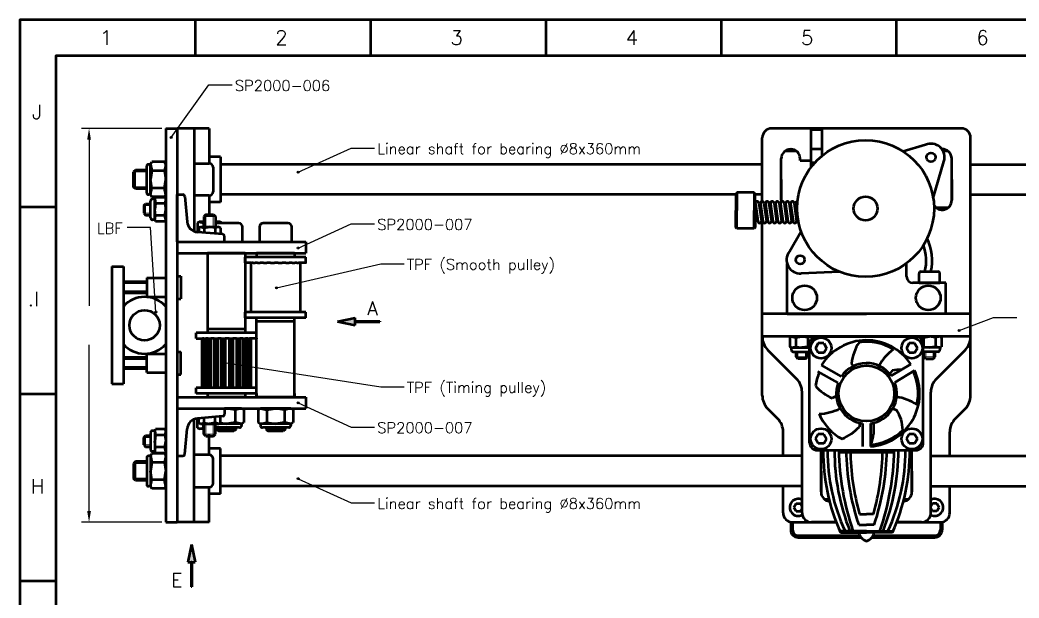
# Model space of a CAD drawing. Extents: x 19854 to 20548, y -7306 to -6812.
# Drawn here: x 19854.4 to 20118.1, y -6964.6 to -6811.9 of the extents above; entities that cross this region are included whole.
import ezdxf

# ---------------------------------------------------------------- set-up
doc = ezdxf.new("R2010")
doc.units = 0
doc.header["$PDMODE"] = 34
doc.linetypes.add('DASHED', pattern=[19.05, 12.7, -6.35])
doc.layers.get('0').update_dxf_attribs({"lineweight": 0})
for name, color, linetype, lineweight in [('Cooler', 7, 'Continuous', 50), ('Extrusora', 4, 'Continuous', 50), ('Fixação e Transmissão', 5, 'Continuous', 50), ('Guias', 30, 'Continuous', 50), ('Hotend', 4, 'Continuous', 50), ('Linha tracejada', 254, 'DASHED', 15), ('Perfis e Cantoneiras', 2, 'Continuous', 50), ('Peças Usinadas', 120, 'Continuous', 50)]:
    doc.layers.add(name, color=color, linetype=linetype, lineweight=lineweight)
doc.layers.add('Cotas', color=90, linetype='Continuous')
doc.layers.add('Hachura', color=9, linetype='Continuous')
doc.styles.get("Standard").update_dxf_attribs({"font": 'romans.shx'})
doc.dimstyles.get("Standard").update_dxf_attribs({"dimtxt": 3, "dimasz": 3, "dimexe": 2, "dimexo": 1, "dimgap": 1, "dimtad": 0, "dimtoh": 1, "dimcen": 0.09, "dimadec": 0, "dimazin": 0, "dimtfac": 1, "dimtdec": 4, "dimtofl": 0, "dimtmove": 0, "dimatfit": 3, "dimfxl": 1, "dimtolj": 1, "dimtzin": 0, "dimarcsym": 0})

# ---------------------------------------------------------------- blocks, each defined once
blk = doc.blocks.new('*D_2')
at = {"color": 0, "linetype": 'ByBlock', "lineweight": -2}
for p, q in [((19891.86, -6840.53), (19870.63, -6840.53)), ((19872.63, -6843.53), (19872.63, -6887.39)), ((19872.63, -6941.53), (19872.63, -6897.67)), ((19891.86, -6944.53), (19870.63, -6944.53))]:
    blk.add_line(p, q, dxfattribs=at)
for points in [[(19872.63, -6840.53), (19872.13, -6843.53), (19872.63, -6840.53), (19873.13, -6843.53)], [(19872.63, -6944.53), (19873.13, -6941.53), (19872.63, -6944.53), (19872.13, -6941.53)]]:
    blk.add_solid(points, dxfattribs=at)
at = {"layer": 'Defpoints', "color": 0, "linetype": 'ByBlock', "lineweight": 0}
for p in [(19872.63, -6840.53), (19892.86, -6840.53), (19872.63, -6944.53), (19892.86, -6944.53)]:
    blk.add_point(p, dxfattribs=at)

msp = doc.modelspace()

# ---------------------------------------------------------------- hatches: boundary and pattern name
at = {"layer": 'Cotas'}
h = msp.add_hatch(color=256, dxfattribs=at)
h.dxf.hatch_style = 1
h.paths.add_polyline_path([(19894.587, -6842.923, 0.2411741), (19894.479, -6842.714, 0.6113775), (19894.069, -6842.923, 1), (19894.587, -6842.923)])
h = msp.add_hatch(color=256, dxfattribs=at)
h.dxf.hatch_style = 1
h.paths.add_polyline_path([(19928.048, -6852.127, 0.2411741), (19927.941, -6851.917, 0.6113775), (19927.531, -6852.127, 1), (19928.048, -6852.127)])
h = msp.add_hatch(color=256, dxfattribs=at)
h.dxf.hatch_style = 1
h.paths.add_polyline_path([(19928.048, -6872.127, 0.2411741), (19927.941, -6871.917, 0.6113775), (19927.531, -6872.127, 1), (19928.048, -6872.127)])
h = msp.add_hatch(color=256, dxfattribs=at)
h.dxf.hatch_style = 1
h.paths.add_polyline_path([(19922.337, -6882.675, 0.2411741), (19922.23, -6882.465, 0.6113775), (19921.82, -6882.675, 1), (19922.337, -6882.675)])
h = msp.add_hatch(color=256, dxfattribs=at)
h.dxf.hatch_style = 1
h.paths.add_polyline_path([(19889.999, -6889.029, -0.2411741), (19890.107, -6888.819, -0.6113775), (19890.516, -6889.029, -1), (19889.999, -6889.029)])
h = msp.add_hatch(color=256, dxfattribs=at)
h.dxf.hatch_style = 1
h.paths.add_polyline_path([(20102.553, -6893.931, 0.2411741), (20102.445, -6893.721, 0.6113775), (20102.036, -6893.931, 1), (20102.553, -6893.931)])
h = msp.add_hatch(color=256, dxfattribs=at)
h.dxf.hatch_style = 1
h.paths.add_polyline_path([(19908.514, -6902.389, -0.2411741), (19908.407, -6902.599, -0.6113775), (19907.997, -6902.389, -1), (19908.514, -6902.389)])
h = msp.add_hatch(color=256, dxfattribs=at)
h.dxf.hatch_style = 1
h.paths.add_polyline_path([(19928.048, -6913.038, -0.2411741), (19927.941, -6913.248, -0.6113775), (19927.531, -6913.038, -1), (19928.048, -6913.038)])
h = msp.add_hatch(color=256, dxfattribs=at)
h.dxf.hatch_style = 1
h.paths.add_polyline_path([(19928.048, -6933.038, -0.2411741), (19927.941, -6933.248, -0.6113775), (19927.531, -6933.038, -1), (19928.048, -6933.038)])
at = {"layer": 'Perfis e Cantoneiras'}
h = msp.add_hatch(color=130, dxfattribs=at)
h.dxf.hatch_style = 1
h.paths.add_polyline_path([(19942.843, -6892.498), (19938.229, -6891.548), (19942.843, -6890.597), (19942.843, -6891.548), (19942.843, -6892.498)])
h = msp.add_hatch(color=130, dxfattribs=at)
h.dxf.hatch_style = 1
h.paths.add_polyline_path([(19949.418, -6891.66), (19942.843, -6891.66), (19942.843, -6891.435), (19949.418, -6891.435), (19949.418, -6891.66)])
h = msp.add_hatch(color=130, dxfattribs=at)
h.dxf.hatch_style = 1
h.paths.add_polyline_path([(19898.704, -6955.049), (19899.654, -6950.436), (19900.605, -6955.049), (19899.654, -6955.049), (19898.704, -6955.049)])
h = msp.add_hatch(color=130, dxfattribs=at)
h.dxf.hatch_style = 1
h.paths.add_polyline_path([(19899.542, -6961.624), (19899.542, -6955.049), (19899.767, -6955.049), (19899.767, -6961.624), (19899.542, -6961.624)])

# ---------------------------------------------------------------- linework, layer by layer
at = {"layer": 'Cooler'}
for p, q in [((20064.824, -6895.532), (20090.824, -6895.532)), ((20062.824, -6923.532), (20062.824, -6897.532)), ((20092.824, -6923.532), (20092.824, -6897.532)), ((20071.201, -6906.029), (20065.953, -6903.032)), ((20074.357, -6903.313), (20073.85, -6902.599)), ((20084.351, -6905.892), (20089.537, -6902.788)), ((20070.327, -6907.715), (20065.023, -6904.76)), ((20084.592, -6904.446), (20083.956, -6905.382)), ((20085.302, -6907.667), (20090.477, -6904.444)), ((20069.846, -6911.229), (20068.797, -6911.752)), ((20084.771, -6914.514), (20085.78, -6914.922)), ((20075.981, -6918.325), (20075.981, -6919.31)), ((20076.757, -6918.469), (20076.757, -6924.533)), ((20076.757, -6918.469), (20076.757, -6924.533)), ((20076.757, -6918.469), (20076.757, -6924.533)), ((20076.757, -6918.469), (20076.757, -6924.533)), ((20078.89, -6918.469), (20078.89, -6924.533)), ((20078.89, -6918.469), (20078.89, -6924.533)), ((20078.89, -6918.469), (20078.89, -6924.533)), ((20078.89, -6918.469), (20078.89, -6924.533)), ((20079.637, -6918.332), (20079.637, -6921.301)), ((20064.824, -6925.532), (20090.824, -6925.532)), ((20057.824, -6944.482), (20057.824, -6946.534)), ((20058.324, -6944.532), (20058.324, -6946.534)), ((20097.324, -6944.532), (20097.324, -6946.534)), ((20097.824, -6944.482), (20097.824, -6946.534)), ((20059.824, -6948.034), (20076.069, -6948.034)), ((20079.578, -6948.034), (20095.824, -6948.034)), ((20059.824, -6948.534), (20076.378, -6948.534)), ((20079.269, -6948.534), (20095.824, -6948.534))]:
    msp.add_line(p, q, dxfattribs=at)
msp.add_circle((20077.824, -6910.532), 7.34, dxfattribs=at)
for centre, radius, start, end in [((20064.824, -6897.532), 2, 90, 180), ((20090.824, -6897.532), 2, 0, 90), ((20077.824, -6910.532), 14.041, 33.46937, 147.71276), ((20086.835, -6904.201), 13.083, 146.83369, 172.96727), ((20077.824, -6910.532), 13.627, 58.55471, 98.18665), ((20092.805, -6909.64), 13.311, 126.25777, 151.26445), ((20077.824, -6910.532), 8.008, 35.40626, 145.78797), ((20077.824, -6910.532), 13.627, 155.87698, 171.62844), ((20077.824, -6910.532), 14.041, 274.35716, 25.69448), ((20086.648, -6917.256), 12.974, 88.30526, 99.11667), ((20077.824, -6910.532), 13.627, 347.27172, 25.50472), ((20073.292, -6900.801), 11.837, 220.87987, 247.68479), ((20077.824, -6910.532), 8.008, 159.40502, 262.34462), ((20077.824, -6910.532), 8.008, 277.65538, 20.96237), ((20084.081, -6923.655), 12.325, 55.19447, 82.08081), ((20064.216, -6899.856), 16.128, 273.9172, 294.44357), ((20077.824, -6910.532), 13.627, 203.41186, 241.73855), ((20077.083, -6920.515), 10.34, 1.6986, 32.74614), ((20066.628, -6910.847), 12.614, 292.09042, 317.85989), ((20077.824, -6910.532), 13.627, 275.14613, 314.75689), ((20067.831, -6920.274), 11.851, 341.14274, 355.02797), ((20064.824, -6923.532), 2, 180, 270), ((20090.824, -6923.532), 2, 270, 360), ((20059.824, -6946.534), 2, 180, 270), ((20059.824, -6946.534), 1.5, 180, 270), ((20095.824, -6946.534), 2, 270, 360), ((20095.824, -6946.534), 1.5, 270, 360)]:
    msp.add_arc(centre, radius, start, end, dxfattribs=at)
at = {"layer": 'Cotas'}
for p, q in [((19894.328, -6842.923), (19904.27, -6829.061)), ((19904.27, -6829.061), (19910.446, -6829.061)), ((19927.79, -6852.127), (19941.835, -6845.746)), ((19941.835, -6845.746), (19948.011, -6845.746)), ((19927.79, -6872.127), (19941.835, -6865.746)), ((19941.835, -6865.746), (19948.011, -6865.746)), ((19888.827, -6866.749), (19882.651, -6866.749)), ((19890.258, -6889.029), (19888.827, -6866.749)), ((19922.078, -6882.675), (19949.624, -6876.294)), ((19949.624, -6876.294), (19955.8, -6876.294)), ((20102.294, -6893.931), (20111.327, -6890.514)), ((20111.327, -6890.514), (20117.502, -6890.514)), ((19908.256, -6902.389), (19949.624, -6908.77)), ((19949.624, -6908.77), (19955.8, -6908.77)), ((19927.79, -6913.038), (19941.835, -6919.419)), ((19941.835, -6919.419), (19948.011, -6919.419)), ((19927.79, -6933.038), (19941.835, -6939.419)), ((19941.835, -6939.419), (19948.011, -6939.419))]:
    msp.add_line(p, q, dxfattribs=at)
for centre in [(19894.328, -6842.923), (19927.79, -6852.127), (19927.79, -6872.127), (19922.078, -6882.675), (19890.258, -6889.029), (20102.294, -6893.931), (19908.256, -6902.389), (19927.79, -6913.038), (19927.79, -6933.038)]:
    msp.add_circle(centre, 0.259, dxfattribs=at)
at = {"layer": 'Extrusora'}
for p, q in [((20063.203, -6840.815), (20066.008, -6840.815)), ((20063.203, -6850.785), (20063.203, -6840.815)), ((20066.008, -6840.815), (20066.008, -6847.844)), ((20093.4, -6844.886), (20087.501, -6846.6)), ((20066.008, -6846.014), (20063.203, -6846.014)), ((20063.203, -6849.516), (20064.26, -6849.516)), ((20095.449, -6858.966), (20098.267, -6849.289)), ((20043.603, -6857.499), (20043.321, -6857.781)), ((20043.321, -6857.781), (20043.321, -6862.225)), ((20043.603, -6857.499), (20043.603, -6862.225)), ((20048.187, -6857.499), (20043.603, -6857.499)), ((20048.187, -6857.499), (20048.187, -6862.225)), ((20048.469, -6857.781), (20048.187, -6857.499)), ((20048.469, -6862.225), (20048.469, -6857.781)), ((20048.486, -6861.121), (20048.587, -6861.121)), ((20048.493, -6860.438), (20049.131, -6865.048)), ((20049.435, -6860.294), (20050.074, -6864.908)), ((20049.55, -6861.121), (20049.917, -6861.121)), ((20049.823, -6860.438), (20050.461, -6865.048)), ((20050.765, -6860.294), (20051.404, -6864.908)), ((20050.88, -6861.121), (20051.247, -6861.121)), ((20051.153, -6860.438), (20051.791, -6865.048)), ((20052.095, -6860.294), (20052.734, -6864.908)), ((20052.21, -6861.121), (20052.577, -6861.121)), ((20052.483, -6860.438), (20053.121, -6865.048)), ((20053.426, -6860.294), (20054.064, -6864.908)), ((20053.54, -6861.121), (20053.908, -6861.121)), ((20053.813, -6860.438), (20054.451, -6865.048)), ((20054.756, -6860.294), (20055.394, -6864.908)), ((20054.87, -6861.121), (20055.238, -6861.121)), ((20055.143, -6860.438), (20055.781, -6865.048)), ((20056.086, -6860.294), (20056.724, -6864.908)), ((20056.2, -6861.121), (20056.568, -6861.121)), ((20056.473, -6860.438), (20057.111, -6865.048)), ((20057.416, -6860.294), (20058.054, -6864.908)), ((20057.53, -6861.121), (20057.898, -6861.121)), ((20057.803, -6860.438), (20058.442, -6865.048)), ((20058.746, -6860.294), (20059.385, -6864.908)), ((20058.86, -6861.121), (20059.228, -6861.121)), ((20059.134, -6860.438), (20059.772, -6865.048)), ((20043.321, -6866.668), (20043.321, -6862.225)), ((20043.603, -6866.95), (20043.603, -6862.225)), ((20048.187, -6866.95), (20048.187, -6862.225)), ((20048.469, -6862.225), (20048.469, -6866.668)), ((20048.486, -6863.329), (20048.893, -6863.329)), ((20049.855, -6863.329), (20050.223, -6863.329)), ((20051.185, -6863.329), (20051.553, -6863.329)), ((20052.515, -6863.329), (20052.883, -6863.329)), ((20053.846, -6863.329), (20054.213, -6863.329)), ((20055.176, -6863.329), (20055.543, -6863.329)), ((20056.506, -6863.329), (20056.874, -6863.329)), ((20057.836, -6863.329), (20058.204, -6863.329)), ((20059.166, -6863.329), (20059.534, -6863.329)), ((20043.603, -6866.95), (20043.321, -6866.668)), ((20048.187, -6866.95), (20043.603, -6866.95)), ((20048.469, -6866.668), (20048.187, -6866.95)), ((20057.488, -6873.041), (20060.56, -6867.722)), ((20056.91, -6881.349), (20056.91, -6876.314)), ((20088.389, -6879.658), (20088.389, -6876.188)), ((20070.673, -6878.391), (20060.603, -6878.818)), ((20056.91, -6889.532), (20056.91, -6881.349)), ((20098.737, -6881.349), (20090.08, -6881.349)), ((20098.737, -6889.532), (20098.737, -6881.349)), ((20056.91, -6889.532), (20077.824, -6889.532)), ((20098.737, -6889.532), (20077.824, -6889.532))]:
    msp.add_line(p, q, dxfattribs=at)
for centre, radius in [((20094.848, -6848.176), 1.162), ((20060.339, -6875.233), 1.162), ((20061.507, -6885.287), 3.249), ((20094.141, -6885.287), 3.249)]:
    msp.add_circle(centre, radius, dxfattribs=at)
for centre, radius, start, end in [((20094.848, -6848.176), 3.595, 341.97764, 113.74619), ((20048.953, -6860.297), 0.482, 0.32168, 197.08828), ((20050.283, -6860.297), 0.482, 0.32168, 197.08828), ((20051.614, -6860.297), 0.482, 0.32168, 197.08828), ((20052.944, -6860.297), 0.482, 0.32168, 197.08828), ((20054.274, -6860.297), 0.482, 0.32168, 197.08828), ((20055.604, -6860.297), 0.482, 0.32168, 197.08828), ((20056.934, -6860.297), 0.482, 0.32168, 197.08828), ((20058.264, -6860.297), 0.482, 0.32168, 197.08828), ((20059.594, -6860.297), 0.482, 86.00924, 197.08828), ((20049.613, -6865.048), 0.482, 179.94031, 16.90878), ((20050.943, -6865.048), 0.482, 179.94031, 16.90878), ((20052.273, -6865.048), 0.482, 179.94031, 16.90878), ((20053.603, -6865.048), 0.482, 179.94031, 16.90878), ((20054.933, -6865.048), 0.482, 179.94031, 16.90878), ((20056.263, -6865.048), 0.482, 179.94031, 16.90878), ((20057.593, -6865.048), 0.482, 179.94031, 16.90878), ((20058.923, -6865.048), 0.482, 179.94031, 16.90878), ((20060.254, -6865.048), 0.482, 179.94031, 224.06022), ((20082.368, -6875.424), 11.235, 344.90579, 21.1052), ((20082.368, -6875.424), 12.818, 346.80688, 26.75088), ((20060.339, -6875.233), 3.595, 142.44857, 274.21713), ((20090.08, -6879.658), 1.691, 180, 270)]:
    msp.add_arc(centre, radius, start, end, dxfattribs=at)
at = {"layer": 'Fixação e Transmissão'}
for p, q in [((19904.363, -6840.532), (19895.863, -6840.532)), ((19900.363, -6840.532), (19900.363, -6867.704)), ((19904.363, -6840.532), (19904.363, -6849.782)), ((19907.363, -6848.032), (19904.363, -6848.032)), ((19907.363, -6848.032), (19907.363, -6860.032)), ((19887.863, -6857.532), (19887.863, -6850.532)), ((19888.863, -6850.032), (19888.363, -6850.032)), ((19888.863, -6850.032), (19889.22, -6849.413)), ((19888.863, -6858.032), (19888.863, -6850.032)), ((19888.863, -6850.032), (19889.22, -6851.723)), ((19892.506, -6849.413), (19889.22, -6849.413)), ((19892.863, -6850.032), (19892.506, -6849.413)), ((19892.863, -6850.032), (19892.506, -6851.723)), ((19892.863, -6858.032), (19892.863, -6850.032)), ((19900.363, -6849.782), (19904.363, -6849.782)), ((19884.863, -6851.532), (19884.363, -6852.032)), ((19884.363, -6856.032), (19884.363, -6852.032)), ((19887.863, -6851.532), (19884.863, -6851.532)), ((19889.22, -6851.723), (19888.863, -6854.032)), ((19892.506, -6851.723), (19889.22, -6851.723)), ((19892.506, -6851.723), (19892.863, -6854.032)), ((19905.363, -6850.782), (19905.363, -6857.282)), ((19889.22, -6856.341), (19888.863, -6854.032)), ((19892.506, -6856.341), (19892.863, -6854.032)), ((19884.863, -6856.532), (19884.363, -6856.032)), ((19887.863, -6856.532), (19884.863, -6856.532)), ((19888.863, -6858.032), (19888.363, -6858.032)), ((19888.863, -6858.032), (19889.22, -6856.341)), ((19888.863, -6858.032), (19889.22, -6858.651)), ((19892.506, -6856.341), (19889.22, -6856.341)), ((19892.863, -6858.032), (19892.506, -6856.341)), ((19892.863, -6858.032), (19892.506, -6858.651)), ((19904.363, -6858.282), (19900.363, -6858.282)), ((19904.363, -6858.282), (19904.363, -6863.785)), ((19887.063, -6860.932), (19887.563, -6860.432)), ((19887.063, -6860.932), (19887.063, -6862.932)), ((19887.563, -6860.432), (19888.863, -6860.432)), ((19888.863, -6864.182), (19888.863, -6859.682)), ((19892.506, -6858.651), (19889.22, -6858.651)), ((19889.963, -6859.182), (19889.363, -6859.182)), ((19889.963, -6859.182), (19890.208, -6858.757)), ((19889.963, -6864.682), (19889.963, -6859.182)), ((19889.963, -6859.182), (19890.208, -6860.344)), ((19890.208, -6860.344), (19889.963, -6861.932)), ((19892.617, -6858.757), (19890.208, -6858.757)), ((19892.617, -6860.344), (19890.208, -6860.344)), ((19892.863, -6859.182), (19892.617, -6858.757)), ((19892.863, -6859.182), (19892.617, -6860.344)), ((19892.617, -6860.344), (19892.863, -6861.932)), ((19892.863, -6864.682), (19892.863, -6859.182)), ((19907.363, -6860.032), (19904.363, -6860.032)), ((19887.063, -6862.932), (19887.563, -6863.432)), ((19887.563, -6863.432), (19888.863, -6863.432)), ((19890.208, -6863.52), (19889.963, -6861.932)), ((19889.963, -6864.682), (19890.208, -6863.52)), ((19892.617, -6863.52), (19890.208, -6863.52)), ((19892.617, -6863.52), (19892.863, -6861.932)), ((19892.863, -6864.682), (19892.617, -6863.52)), ((19903.463, -6863.285), (19902.963, -6863.785)), ((19902.963, -6863.785), (19902.963, -6866.541)), ((19903.463, -6863.285), (19905.463, -6863.285)), ((19905.463, -6863.285), (19905.963, -6863.785)), ((19905.963, -6863.785), (19905.963, -6866.541)), ((19889.963, -6864.682), (19889.363, -6864.682)), ((19889.963, -6864.682), (19890.208, -6865.107)), ((19892.617, -6865.107), (19890.208, -6865.107)), ((19892.863, -6864.682), (19892.617, -6865.107)), ((19901.713, -6865.232), (19901.287, -6865.478)), ((19901.287, -6865.478), (19901.287, -6867.886)), ((19901.713, -6865.232), (19902.875, -6865.478)), ((19902.963, -6865.232), (19901.713, -6865.232)), ((19902.875, -6865.478), (19902.963, -6865.464)), ((19902.875, -6865.478), (19902.875, -6866.541)), ((19903.463, -6864.832), (19903.463, -6864.832)), ((19903.463, -6865.232), (19903.463, -6865.232)), ((19904.614, -6866.532), (19904.614, -6866.564)), ((19907.213, -6865.232), (19905.963, -6865.232)), ((19906.367, -6865.232), (19905.963, -6865.232)), ((19906.051, -6865.478), (19905.963, -6865.464)), ((19906.051, -6865.478), (19905.963, -6865.464)), ((19912.114, -6865.532), (19905.963, -6865.532)), ((19907.638, -6865.532), (19905.963, -6865.532)), ((19907.213, -6865.232), (19906.051, -6865.478)), ((19906.051, -6865.478), (19906.051, -6865.532)), ((19907.213, -6865.232), (19907.638, -6865.478)), ((19907.638, -6865.478), (19907.638, -6865.532)), ((19913.114, -6870.532), (19913.114, -6866.532)), ((19917.613, -6866.532), (19917.613, -6870.532)), ((19925.113, -6865.532), (19918.613, -6865.532)), ((19926.113, -6870.532), (19926.113, -6866.532)), ((19902.012, -6866.541), (19901.632, -6866.76)), ((19901.632, -6866.76), (19901.632, -6867.943)), ((19902.012, -6866.541), (19906.914, -6866.541)), ((19902.012, -6866.541), (19903.048, -6866.76)), ((19903.048, -6866.76), (19904.463, -6866.541)), ((19903.048, -6866.76), (19903.048, -6868.067)), ((19905.878, -6866.76), (19904.463, -6866.541)), ((19906.914, -6866.541), (19905.878, -6866.76)), ((19905.878, -6866.76), (19905.878, -6868.315)), ((19906.914, -6866.541), (19907.294, -6866.76)), ((19907.294, -6866.76), (19907.294, -6868.438)), ((19908.363, -6870.532), (19913.114, -6870.532)), ((19917.613, -6870.532), (19926.113, -6870.532)), ((19913.867, -6876.032), (19913.867, -6874.532)), ((19915.367, -6876.032), (19915.367, -6889.032)), ((19928.367, -6876.032), (19928.367, -6889.032)), ((19929.867, -6876.032), (19929.867, -6874.532)), ((19895.863, -6879.532), (19896.863, -6879.532)), ((19896.863, -6879.532), (19896.863, -6885.532)), ((20092.199, -6878.349), (20096.699, -6878.349)), ((19887.863, -6881.032), (19881.683, -6881.032)), ((19887.863, -6880.032), (19892.863, -6880.032)), ((19887.863, -6880.032), (19887.863, -6885.032)), ((20091.699, -6881.349), (20097.199, -6881.349)), ((19887.863, -6884.032), (19881.683, -6884.032)), ((19887.863, -6885.032), (19892.863, -6885.032)), ((19895.863, -6885.532), (19896.863, -6885.532)), ((19913.867, -6890.532), (19913.867, -6889.032)), ((19929.867, -6890.532), (19929.867, -6889.032)), ((19900.868, -6896.032), (19900.868, -6894.532)), ((19916.868, -6896.032), (19916.868, -6894.532)), ((20057.987, -6895.532), (20057.562, -6895.778)), ((20057.987, -6895.532), (20063.487, -6895.532)), ((20057.987, -6895.532), (20059.15, -6895.778)), ((20059.15, -6895.778), (20060.737, -6895.532)), ((20062.325, -6895.778), (20060.737, -6895.532)), ((20063.487, -6895.532), (20062.325, -6895.778)), ((20063.487, -6895.532), (20063.69, -6895.649)), ((20091.699, -6895.532), (20091.497, -6895.649)), ((20097.199, -6895.532), (20091.699, -6895.532)), ((20091.699, -6895.532), (20092.861, -6895.778)), ((20092.861, -6895.778), (20094.449, -6895.532)), ((20096.037, -6895.778), (20094.449, -6895.532)), ((20097.199, -6895.532), (20096.037, -6895.778)), ((20097.199, -6895.532), (20097.624, -6895.778)), ((19902.368, -6896.032), (19902.368, -6909.032)), ((19902.406, -6896.032), (19902.406, -6909.032)), ((19902.601, -6896.032), (19902.601, -6909.032)), ((19902.94, -6896.032), (19902.94, -6909.032)), ((19903.441, -6896.032), (19903.441, -6909.032)), ((19904.054, -6896.032), (19904.054, -6909.032)), ((19904.812, -6896.032), (19904.812, -6909.032)), ((19905.639, -6896.032), (19905.639, -6909.032)), ((19906.203, -6896.032), (19906.203, -6909.032)), ((19906.58, -6896.032), (19906.58, -6909.032)), ((19907.54, -6896.032), (19907.54, -6909.032)), ((19907.82, -6896.032), (19907.82, -6909.032)), ((19908.54, -6896.032), (19908.54, -6909.032)), ((19908.572, -6896.032), (19908.572, -6909.032)), ((19909.571, -6896.032), (19909.571, -6909.032)), ((19910.253, -6896.032), (19910.253, -6909.032)), ((19910.593, -6896.032), (19910.593, -6909.032)), ((19911.534, -6896.032), (19911.534, -6909.032)), ((19911.83, -6896.032), (19911.83, -6909.032)), ((19912.445, -6896.032), (19912.445, -6909.032)), ((19913.235, -6896.032), (19913.235, -6909.032)), ((19913.947, -6896.032), (19913.947, -6909.032)), ((19914.509, -6896.032), (19914.509, -6909.032)), ((19914.952, -6896.032), (19914.952, -6909.032)), ((19915.231, -6896.032), (19915.231, -6909.032)), ((19915.361, -6896.032), (19915.361, -6909.032)), ((19915.368, -6896.032), (19915.368, -6909.032)), ((20057.562, -6895.778), (20057.562, -6898.186)), ((20059.15, -6895.778), (20059.15, -6898.186)), ((20062.325, -6895.778), (20062.325, -6898.186)), ((20065.102, -6897.282), (20064.38, -6898.532)), ((20066.545, -6897.282), (20067.267, -6898.532)), ((20089.102, -6897.282), (20088.38, -6898.532)), ((20090.545, -6897.282), (20091.267, -6898.532)), ((20092.861, -6895.778), (20092.861, -6898.186)), ((20096.037, -6895.778), (20096.037, -6898.186)), ((20097.624, -6895.778), (20097.624, -6898.186)), ((19887.863, -6905.032), (19887.863, -6900.032)), ((19887.863, -6900.032), (19892.863, -6900.032)), ((19895.863, -6899.532), (19896.863, -6899.532)), ((19896.863, -6905.532), (19896.863, -6899.532)), ((20057.987, -6898.432), (20057.562, -6898.186)), ((20057.987, -6898.432), (20059.15, -6898.186)), ((20057.987, -6898.432), (20062.363, -6898.432)), ((20057.987, -6898.432), (20057.987, -6899.032)), ((20058.487, -6899.532), (20062.363, -6899.532)), ((20059.15, -6898.186), (20060.737, -6898.432)), ((20059.237, -6900.849), (20059.237, -6899.532)), ((20062.325, -6898.186), (20060.737, -6898.432)), ((20062.237, -6900.849), (20062.237, -6899.532)), ((20062.363, -6898.194), (20062.325, -6898.186)), ((20065.102, -6899.782), (20064.38, -6898.532)), ((20065.102, -6899.782), (20065.102, -6899.782)), ((20066.545, -6899.782), (20067.267, -6898.532)), ((20089.102, -6899.782), (20088.38, -6898.532)), ((20089.102, -6899.782), (20089.102, -6899.782)), ((20090.545, -6899.782), (20091.267, -6898.532)), ((20092.824, -6898.194), (20092.861, -6898.186)), ((20097.199, -6898.432), (20092.824, -6898.432)), ((20096.699, -6899.532), (20092.824, -6899.532)), ((20092.861, -6898.186), (20094.449, -6898.432)), ((20092.949, -6900.849), (20092.949, -6899.532)), ((20096.037, -6898.186), (20094.449, -6898.432)), ((20095.949, -6900.849), (20095.949, -6899.532)), ((20097.199, -6898.432), (20096.037, -6898.186)), ((20097.199, -6898.432), (20097.624, -6898.186)), ((20097.199, -6898.432), (20097.199, -6899.032)), ((19887.863, -6901.032), (19881.683, -6901.032)), ((20059.737, -6901.349), (20059.237, -6900.849)), ((20061.737, -6901.349), (20059.737, -6901.349)), ((20061.737, -6901.349), (20062.237, -6900.849)), ((20093.449, -6901.349), (20092.949, -6900.849)), ((20093.449, -6901.349), (20095.449, -6901.349)), ((20095.449, -6901.349), (20095.949, -6900.849)), ((19887.863, -6904.032), (19881.683, -6904.032)), ((19887.863, -6905.032), (19892.863, -6905.032)), ((19895.863, -6905.532), (19896.863, -6905.532)), ((19900.868, -6910.532), (19900.868, -6909.032)), ((19916.868, -6910.532), (19916.868, -6909.032)), ((19907.294, -6918.305), (19907.294, -6916.626)), ((19912.867, -6914.532), (19908.363, -6914.532)), ((19908.363, -6914.61), (19908.867, -6914.532)), ((19911.177, -6914.889), (19908.867, -6914.532)), ((19912.867, -6914.532), (19911.177, -6914.889)), ((19911.177, -6914.889), (19911.177, -6918.175)), ((19912.867, -6914.532), (19913.486, -6914.889)), ((19913.486, -6914.889), (19913.486, -6918.175)), ((19917.866, -6914.532), (19917.247, -6914.889)), ((19917.247, -6914.889), (19917.247, -6918.175)), ((19925.866, -6914.532), (19917.866, -6914.532)), ((19917.866, -6914.532), (19919.557, -6914.889)), ((19919.557, -6914.889), (19921.866, -6914.532)), ((19919.557, -6914.889), (19919.557, -6918.175)), ((19924.175, -6914.889), (19921.866, -6914.532)), ((19925.866, -6914.532), (19924.175, -6914.889)), ((19924.175, -6914.889), (19924.175, -6918.175)), ((19925.866, -6914.532), (19926.485, -6914.889)), ((19926.485, -6914.889), (19926.485, -6918.175)), ((19900.363, -6944.532), (19900.363, -6917.36)), ((19901.287, -6919.586), (19901.287, -6917.178)), ((19901.632, -6918.305), (19901.632, -6917.121)), ((19902.012, -6918.523), (19901.632, -6918.305)), ((19902.012, -6918.523), (19903.048, -6918.305)), ((19902.012, -6918.523), (19906.914, -6918.523)), ((19902.875, -6919.586), (19902.875, -6918.523)), ((19902.963, -6921.279), (19902.963, -6918.523)), ((19903.048, -6918.305), (19903.048, -6916.997)), ((19903.048, -6918.305), (19904.463, -6918.523)), ((19905.878, -6918.305), (19904.463, -6918.523)), ((19905.878, -6918.305), (19905.878, -6916.749)), ((19906.914, -6918.523), (19905.878, -6918.305)), ((19905.963, -6921.279), (19905.963, -6918.523)), ((19912.867, -6918.532), (19905.963, -6918.532)), ((19906.914, -6918.523), (19907.294, -6918.305)), ((19907.294, -6918.289), (19908.867, -6918.532)), ((19911.177, -6918.175), (19908.867, -6918.532)), ((19912.867, -6918.532), (19911.177, -6918.175)), ((19912.867, -6918.532), (19913.486, -6918.175)), ((19912.867, -6918.532), (19912.867, -6919.032)), ((19917.866, -6918.532), (19917.247, -6918.175)), ((19917.866, -6918.532), (19919.557, -6918.175)), ((19925.866, -6918.532), (19917.866, -6918.532)), ((19917.866, -6918.532), (19917.866, -6919.032)), ((19919.557, -6918.175), (19921.866, -6918.532)), ((19924.175, -6918.175), (19921.866, -6918.532)), ((19925.866, -6918.532), (19924.175, -6918.175)), ((19925.866, -6918.532), (19926.485, -6918.175)), ((19925.866, -6918.532), (19925.866, -6919.032)), ((19887.063, -6922.132), (19887.563, -6921.632)), ((19887.563, -6921.632), (19888.863, -6921.632)), ((19888.863, -6920.882), (19888.863, -6925.382)), ((19889.963, -6920.382), (19889.363, -6920.382)), ((19889.963, -6920.382), (19890.208, -6919.957)), ((19889.963, -6920.382), (19889.963, -6925.882)), ((19889.963, -6920.382), (19890.208, -6921.544)), ((19890.208, -6921.544), (19889.963, -6923.132)), ((19892.617, -6919.957), (19890.208, -6919.957)), ((19892.617, -6921.544), (19890.208, -6921.544)), ((19892.863, -6920.382), (19892.617, -6919.957)), ((19892.863, -6920.382), (19892.617, -6921.544)), ((19892.617, -6921.544), (19892.863, -6923.132)), ((19892.863, -6920.382), (19892.863, -6925.882)), ((19901.713, -6919.832), (19901.287, -6919.586)), ((19901.713, -6919.832), (19902.875, -6919.586)), ((19902.963, -6919.832), (19901.713, -6919.832)), ((19902.875, -6919.586), (19902.963, -6919.6)), ((19903.463, -6921.779), (19902.963, -6921.279)), ((19903.463, -6919.832), (19903.463, -6919.832)), ((19903.463, -6920.232), (19903.463, -6920.232)), ((19903.463, -6921.779), (19905.463, -6921.779)), ((19904.363, -6926.782), (19904.363, -6921.279)), ((19905.463, -6921.779), (19905.963, -6921.279)), ((19912.367, -6919.532), (19905.963, -6919.532)), ((19906.051, -6919.586), (19905.963, -6919.6)), ((19906.367, -6919.832), (19905.963, -6919.832)), ((19906.051, -6919.586), (19906.051, -6919.532)), ((19906.367, -6919.653), (19906.051, -6919.586)), ((19906.367, -6919.532), (19906.367, -6920.032)), ((19906.367, -6920.032), (19906.867, -6920.532)), ((19910.867, -6920.532), (19906.867, -6920.532)), ((19911.367, -6920.032), (19910.867, -6920.532)), ((19911.367, -6919.532), (19911.367, -6920.032)), ((19925.366, -6919.532), (19918.366, -6919.532)), ((19919.366, -6919.532), (19919.366, -6920.032)), ((19919.366, -6920.032), (19919.866, -6920.532)), ((19923.866, -6920.532), (19919.866, -6920.532)), ((19924.366, -6920.032), (19923.866, -6920.532)), ((19924.366, -6919.532), (19924.366, -6920.032)), ((20065.102, -6921.282), (20064.38, -6922.532)), ((20066.545, -6921.282), (20067.267, -6922.532)), ((20089.102, -6921.282), (20088.38, -6922.532)), ((20090.545, -6921.282), (20091.267, -6922.532)), ((19887.063, -6924.132), (19887.063, -6922.132)), ((19887.063, -6924.132), (19887.563, -6924.632)), ((19890.208, -6924.72), (19889.963, -6923.132)), ((19892.617, -6924.72), (19892.863, -6923.132)), ((20065.102, -6923.782), (20064.38, -6922.532)), ((20065.102, -6923.782), (20065.102, -6923.782)), ((20066.545, -6923.782), (20067.267, -6922.532)), ((20089.102, -6923.782), (20088.38, -6922.532)), ((20089.102, -6923.782), (20089.102, -6923.782)), ((20090.545, -6923.782), (20091.267, -6922.532)), ((19887.563, -6924.632), (19888.863, -6924.632)), ((19888.863, -6927.032), (19888.363, -6927.032)), ((19888.863, -6927.032), (19889.22, -6926.413)), ((19888.863, -6927.032), (19888.863, -6935.032)), ((19888.863, -6927.032), (19889.22, -6928.723)), ((19892.506, -6926.413), (19889.22, -6926.413)), ((19889.963, -6925.882), (19889.363, -6925.882)), ((19889.963, -6925.882), (19890.208, -6924.72)), ((19889.963, -6925.882), (19890.208, -6926.307)), ((19892.617, -6924.72), (19890.208, -6924.72)), ((19892.617, -6926.307), (19890.208, -6926.307)), ((19892.863, -6927.032), (19892.506, -6926.413)), ((19892.863, -6927.032), (19892.506, -6928.723)), ((19892.863, -6925.882), (19892.617, -6924.72)), ((19892.863, -6925.882), (19892.617, -6926.307)), ((19892.863, -6927.032), (19892.863, -6935.032)), ((19904.363, -6926.782), (19900.363, -6926.782)), ((19907.363, -6925.032), (19904.363, -6925.032)), ((19907.363, -6937.032), (19907.363, -6925.032)), ((19884.863, -6928.532), (19884.363, -6929.032)), ((19884.363, -6929.032), (19884.363, -6933.032)), ((19887.863, -6928.532), (19884.863, -6928.532)), ((19887.863, -6927.532), (19887.863, -6934.532)), ((19889.22, -6928.723), (19888.863, -6931.032)), ((19892.506, -6928.723), (19889.22, -6928.723)), ((19892.506, -6928.723), (19892.863, -6931.032)), ((19905.363, -6934.282), (19905.363, -6927.782)), ((19889.22, -6933.341), (19888.863, -6931.032)), ((19892.506, -6933.341), (19892.863, -6931.032)), ((19884.863, -6933.532), (19884.363, -6933.032)), ((19887.863, -6933.532), (19884.863, -6933.532)), ((19888.863, -6935.032), (19888.363, -6935.032)), ((19888.863, -6935.032), (19889.22, -6933.341)), ((19888.863, -6935.032), (19889.22, -6935.651)), ((19892.506, -6933.341), (19889.22, -6933.341)), ((19892.863, -6935.032), (19892.506, -6933.341)), ((19892.863, -6935.032), (19892.506, -6935.651)), ((19892.506, -6935.651), (19889.22, -6935.651)), ((19900.363, -6935.282), (19904.363, -6935.282)), ((19904.363, -6944.532), (19904.363, -6935.282)), ((19907.363, -6937.032), (19904.363, -6937.032)), ((20059.246, -6939.609), (20058.669, -6940.609)), ((20060.401, -6939.609), (20060.824, -6940.341)), ((20095.246, -6939.609), (20094.824, -6940.341)), ((20096.401, -6939.609), (20096.978, -6940.609)), ((20059.246, -6941.609), (20058.669, -6940.609)), ((20060.401, -6941.609), (20060.824, -6940.877)), ((20060.401, -6941.609), (20060.401, -6941.609)), ((20095.246, -6941.609), (20094.824, -6940.877)), ((20095.246, -6941.609), (20095.246, -6941.609)), ((20096.401, -6941.609), (20096.978, -6940.609)), ((19904.363, -6944.532), (19895.863, -6944.532))]:
    msp.add_line(p, q, dxfattribs=at)
at = {"layer": 'Fixação e Transmissão', "color": 7, "ltscale": 0.1}
for p, q in [((19903.868, -6873.532), (19903.868, -6893.532)), ((19913.868, -6873.532), (19913.868, -6893.532)), ((19916.867, -6873.532), (19916.867, -6874.532)), ((19926.867, -6873.532), (19926.867, -6874.532)), ((19916.867, -6891.532), (19916.867, -6890.532)), ((19916.867, -6911.532), (19916.867, -6891.532)), ((19926.867, -6891.532), (19926.867, -6890.532)), ((19926.867, -6911.532), (19926.867, -6891.532)), ((19903.868, -6893.532), (19903.868, -6894.532)), ((19913.868, -6893.532), (19913.868, -6894.532)), ((19903.868, -6910.532), (19903.868, -6911.532)), ((19913.868, -6910.532), (19913.868, -6911.532)), ((19916.867, -6910.532), (19916.867, -6911.532)), ((19926.867, -6910.532), (19926.867, -6911.532))]:
    msp.add_line(p, q, dxfattribs=at)
at = {"layer": 'Fixação e Transmissão', "color": 7}
for p, q in [((19913.868, -6873.532), (19903.868, -6873.532)), ((19926.867, -6873.532), (19916.867, -6873.532)), ((19926.867, -6874.532), (19916.867, -6874.532)), ((19926.867, -6890.532), (19916.867, -6890.532)), ((19926.867, -6891.532), (19916.867, -6891.532)), ((19913.868, -6893.532), (19903.868, -6893.532)), ((19913.868, -6894.532), (19903.868, -6894.532)), ((19913.868, -6910.532), (19903.868, -6910.532)), ((19913.868, -6911.532), (19903.868, -6911.532)), ((19926.867, -6911.532), (19916.867, -6911.532)), ((19926.867, -6911.532), (19916.867, -6911.532))]:
    msp.add_line(p, q, dxfattribs=at)
at = {"layer": 'Fixação e Transmissão', "ltscale": 0.1}
for p, q in [((20091.699, -6881.349), (20091.699, -6878.849)), ((20097.199, -6881.349), (20097.199, -6878.849)), ((20066.545, -6897.282), (20065.102, -6897.282)), ((20090.545, -6897.282), (20089.102, -6897.282)), ((20066.545, -6899.782), (20065.102, -6899.782)), ((20090.545, -6899.782), (20089.102, -6899.782)), ((20066.545, -6921.282), (20065.102, -6921.282)), ((20090.545, -6921.282), (20089.102, -6921.282)), ((20066.545, -6923.782), (20065.102, -6923.782)), ((20090.545, -6923.782), (20089.102, -6923.782)), ((20059.246, -6939.609), (20060.401, -6939.609)), ((20096.401, -6939.609), (20095.246, -6939.609)), ((20059.246, -6941.609), (20060.401, -6941.609)), ((20096.401, -6941.609), (20095.246, -6941.609))]:
    msp.add_line(p, q, dxfattribs=at)
at = {"layer": 'Fixação e Transmissão', "flags": 128}
for points in [[(19929.867, -6874.532), (19913.867, -6874.532)], [(19929.867, -6889.032), (19913.867, -6889.032)], [(19929.867, -6890.532), (19913.867, -6890.532)], [(19916.868, -6894.532), (19900.868, -6894.532)], [(19916.868, -6909.032), (19900.868, -6909.032)], [(19916.868, -6910.532), (19900.868, -6910.532)]]:
    msp.add_lwpolyline(points, dxfattribs=at)
at = {"layer": 'Fixação e Transmissão'}
for centre in [(20065.824, -6898.532), (20089.824, -6898.532), (20065.824, -6922.532), (20089.824, -6922.532)]:
    msp.add_circle(centre, 2.75, dxfattribs=at)
for centre, radius, start, end in [((19888.363, -6850.532), 0.5, 90, 180), ((19904.363, -6850.782), 1, 0, 90), ((19888.363, -6857.532), 0.5, 180, 270), ((19904.363, -6857.282), 1, 270, 360), ((19889.363, -6859.682), 0.5, 90, 180), ((19889.363, -6864.182), 0.5, 180, 270), ((19905.367, -6866.032), 0.5, 90, 91.45931), ((19912.114, -6866.532), 1, 360, 90), ((19918.613, -6866.532), 1, 90, 180), ((19925.113, -6866.532), 1, 360, 90), ((20092.199, -6878.849), 0.5, 90, 180), ((20096.699, -6878.849), 0.5, 360, 90), ((20058.487, -6899.032), 0.5, 180, 270), ((20096.699, -6899.032), 0.5, 270, 360), ((19912.367, -6919.032), 0.5, 270, 360), ((19918.366, -6919.032), 0.5, 180, 270), ((19925.366, -6919.032), 0.5, 270, 360), ((19889.363, -6920.882), 0.5, 90, 180), ((19905.367, -6919.032), 0.5, 268.54069, 270), ((19888.363, -6927.532), 0.5, 90, 180), ((19889.363, -6925.382), 0.5, 180, 270), ((19904.363, -6927.782), 1, 360, 90), ((19888.363, -6934.532), 0.5, 180, 270), ((19904.363, -6934.282), 1, 270, 360), ((20059.824, -6940.609), 2.25, 63.6122, 298.20473), ((20095.824, -6940.609), 2.25, 241.79527, 116.3878)]:
    msp.add_arc(centre, radius, start, end, dxfattribs=at)
for points, degree in [([(19915.405, -6876.032), (19913.867, -6876.032), (19913.867, -6876.032)], 2), ([(19915.405, -6876.032), (19915.462, -6876.032), (19915.6, -6876.032)], 2), ([(19915.939, -6876.032), (19915.733, -6876.032), (19915.6, -6876.032)], 2), ([(19915.939, -6876.032), (19916.153, -6876.032), (19916.44, -6876.032)], 2), ([(19917.053, -6876.032), (19916.716, -6876.032), (19916.44, -6876.032)], 2), ([(19917.053, -6876.032), (19917.403, -6876.032), (19917.811, -6876.032)], 2), ([(19918.638, -6876.032), (19918.203, -6876.032), (19917.811, -6876.032)], 2), ([(19918.638, -6876.032), (19919.091, -6876.032), (19919.579, -6876.032)], 2), ([(19920.539, -6876.032), (19920.048, -6876.032), (19919.579, -6876.032)], 2), ([(19920.539, -6876.032), (19921.05, -6876.032), (19921.571, -6876.032)], 2), ([(19922.57, -6876.032), (19921.571, -6876.032)], 1), ([(19922.57, -6876.032), (19923.089, -6876.032), (19923.592, -6876.032)], 2), ([(19924.533, -6876.032), (19924.075, -6876.032), (19923.592, -6876.032)], 2), ([(19924.533, -6876.032), (19925.008, -6876.032), (19925.444, -6876.032)], 2), ([(19926.234, -6876.032), (19925.863, -6876.032), (19925.444, -6876.032)], 2), ([(19926.234, -6876.032), (19926.62, -6876.032), (19926.946, -6876.032)], 2), ([(19927.508, -6876.032), (19927.259, -6876.032), (19926.946, -6876.032)], 2), ([(19927.508, -6876.032), (19927.767, -6876.032), (19927.951, -6876.032)], 2), ([(19928.23, -6876.032), (19928.127, -6876.032), (19927.951, -6876.032)], 2), ([(19928.23, -6876.032), (19928.336, -6876.032), (19928.36, -6876.032)], 2), ([(19929.867, -6876.032), (19929.867, -6876.032), (19928.36, -6876.032)], 2), ([(19900.868, -6896.032), (19902.463, -6896.032), (19902.601, -6896.032)], 2), ([(19902.94, -6896.032), (19902.734, -6896.032), (19902.601, -6896.032)], 2), ([(19902.94, -6896.032), (19903.154, -6896.032), (19903.441, -6896.032)], 2), ([(19904.054, -6896.032), (19903.717, -6896.032), (19903.441, -6896.032)], 2), ([(19904.054, -6896.032), (19904.404, -6896.032), (19904.812, -6896.032)], 2), ([(19905.639, -6896.032), (19905.204, -6896.032), (19904.812, -6896.032)], 2), ([(19905.639, -6896.032), (19906.092, -6896.032), (19906.58, -6896.032)], 2), ([(19907.54, -6896.032), (19907.049, -6896.032), (19906.58, -6896.032)], 2), ([(19907.54, -6896.032), (19908.051, -6896.032), (19908.572, -6896.032)], 2), ([(19909.571, -6896.032), (19908.572, -6896.032)], 1), ([(19909.571, -6896.032), (19910.09, -6896.032), (19910.593, -6896.032)], 2), ([(19911.534, -6896.032), (19911.076, -6896.032), (19910.593, -6896.032)], 2), ([(19911.534, -6896.032), (19912.009, -6896.032), (19912.445, -6896.032)], 2), ([(19913.235, -6896.032), (19912.864, -6896.032), (19912.445, -6896.032)], 2), ([(19913.235, -6896.032), (19913.621, -6896.032), (19913.947, -6896.032)], 2), ([(19914.509, -6896.032), (19914.26, -6896.032), (19913.947, -6896.032)], 2), ([(19914.509, -6896.032), (19914.768, -6896.032), (19914.952, -6896.032)], 2), ([(19915.231, -6896.032), (19915.128, -6896.032), (19914.952, -6896.032)], 2), ([(19915.231, -6896.032), (19915.337, -6896.032), (19915.361, -6896.032)], 2), ([(19916.868, -6896.032), (19916.868, -6896.032), (19915.361, -6896.032)], 2)]:
    msp.add_open_spline(points, degree=degree, dxfattribs=at)
at = {"layer": 'Guias'}
for p, q in [((20059.324, -6846.532), (20056.324, -6846.532)), ((20099.324, -6846.532), (20098.045, -6846.532)), ((20099.324, -6861.532), (20096.324, -6861.532)), ((20067.955, -6938.532), (20066.824, -6938.532)), ((20088.824, -6938.532), (20087.692, -6938.532))]:
    msp.add_line(p, q, dxfattribs=at)
msp.add_circle((19887.273, -6892.532), 4, dxfattribs=at)
for centre, radius, start, end in [((20056.324, -6860.532), 1, 266.16501, 270), ((19887.273, -6892.532), 7.5, 41.81031, 138.18774), ((19887.273, -6892.532), 7.5, 221.81226, 318.18969)]:
    msp.add_arc(centre, radius, start, end, dxfattribs=at)
at = {"layer": 'Hachura'}
for p, q in [((19887.863, -6852.032), (19884.363, -6852.032)), ((19884.863, -6856.532), (19884.863, -6851.532)), ((19887.863, -6856.032), (19884.863, -6856.032)), ((19887.863, -6881.532), (19881.683, -6881.532)), ((19887.863, -6883.532), (19881.683, -6883.532)), ((19887.863, -6901.532), (19881.683, -6901.532)), ((19887.863, -6903.532), (19881.683, -6903.532)), ((19911.367, -6920.032), (19906.367, -6920.032)), ((19906.867, -6919.532), (19906.867, -6920.532)), ((19910.867, -6919.532), (19910.867, -6920.532)), ((19924.366, -6920.032), (19919.366, -6920.032)), ((19919.866, -6919.532), (19919.866, -6920.532)), ((19923.866, -6919.532), (19923.866, -6920.532)), ((19884.863, -6928.532), (19884.863, -6933.532)), ((19887.863, -6929.032), (19884.863, -6929.032)), ((19887.863, -6933.032), (19884.363, -6933.032))]:
    msp.add_line(p, q, dxfattribs=at)
at = {"layer": 'Hotend'}
for p, q in [((20076.009, -6942.391), (20077.824, -6942.391)), ((20079.638, -6942.391), (20077.824, -6942.391)), ((20075.785, -6945.244), (20077.824, -6945.244)), ((20079.862, -6945.244), (20077.824, -6945.244)), ((20077.824, -6946.88), (20070.791, -6946.88)), ((20070.968, -6947.282), (20077.824, -6947.282)), ((20072.173, -6946.88), (20072.576, -6947.282)), ((20073.453, -6946.88), (20073.856, -6947.282)), ((20074.261, -6946.88), (20074.663, -6947.282)), ((20077.824, -6946.88), (20084.856, -6946.88)), ((20084.679, -6947.282), (20077.824, -6947.282)), ((20081.387, -6946.88), (20080.984, -6947.282)), ((20082.194, -6946.88), (20081.792, -6947.282)), ((20083.474, -6946.88), (20083.072, -6947.282))]:
    msp.add_line(p, q, dxfattribs=at)
for centre, radius, start, end in [((20119.5, -6925.674), 53.124, 179.84699, 204.00078), ((20117.819, -6925.784), 50.285, 179.71289, 204.80428), ((20127.033, -6925.558), 57.666, 179.97445, 201.69981), ((20140.089, -6924.32), 69.586, 180.99787, 198.91671), ((20138.015, -6924.546), 65.582, 180.86137, 198.39702), ((20139.116, -6924.546), 65.582, 180.86137, 195.78968), ((20016.531, -6924.546), 65.582, 344.21032, 359.13863), ((20017.632, -6924.546), 65.582, 341.60298, 359.13863), ((20015.559, -6924.32), 69.586, 341.08329, 359.00213), ((20028.614, -6925.558), 57.666, 338.30019, 0.02555), ((20037.828, -6925.784), 50.285, 335.19572, 0.28711), ((20036.148, -6925.674), 53.124, 335.99922, 0.15301), ((20078.663, -6946.776), 2.882, 189.53156, 253.0677), ((20076.984, -6946.776), 2.882, 286.9323, 350.46844)]:
    msp.add_arc(centre, radius, start, end, dxfattribs=at)
at = {"layer": 'Linha tracejada'}
for p, q in [((19887.063, -6860.932), (19888.863, -6860.932)), ((19887.563, -6863.432), (19887.563, -6860.432)), ((19887.063, -6862.932), (19888.863, -6862.932)), ((19905.963, -6863.785), (19902.963, -6863.785)), ((19903.463, -6863.285), (19903.463, -6866.541)), ((19905.354, -6863.285), (19905.354, -6866.541)), ((19903.463, -6864.832), (19903.463, -6865.232)), ((20059.737, -6901.349), (20059.737, -6899.532)), ((20061.737, -6901.349), (20061.737, -6899.532)), ((20093.449, -6901.349), (20093.449, -6899.532)), ((20095.449, -6901.349), (20095.449, -6899.532)), ((20059.237, -6900.849), (20062.237, -6900.849)), ((20095.949, -6900.849), (20092.949, -6900.849)), ((19903.463, -6921.779), (19903.463, -6918.523)), ((19905.354, -6921.779), (19905.354, -6918.523)), ((19887.563, -6921.632), (19887.563, -6924.632)), ((19905.963, -6921.279), (19902.963, -6921.279)), ((19903.463, -6920.232), (19903.463, -6919.832)), ((19887.063, -6922.132), (19888.863, -6922.132)), ((19887.063, -6924.132), (19888.863, -6924.132))]:
    msp.add_line(p, q, dxfattribs=at)
at = {"layer": 'Perfis e Cantoneiras'}
for p, q in [((19895.863, -6870.532), (19895.863, -6858.032)), ((19895.863, -6858.032), (19897.405, -6858.032)), ((19897.903, -6858.488), (19898.488, -6865.18)), ((19907.906, -6868.492), (19901.215, -6867.907)), ((19908.363, -6870.532), (19908.363, -6868.99)), ((19895.863, -6870.532), (19908.363, -6870.532)), ((19895.863, -6914.532), (19908.363, -6914.532)), ((19895.863, -6914.532), (19895.863, -6927.032)), ((19907.906, -6916.572), (19901.215, -6917.157)), ((19907.906, -6916.572), (19901.215, -6917.157)), ((19908.363, -6914.532), (19908.363, -6916.074)), ((19897.903, -6926.576), (19898.488, -6919.884)), ((19895.863, -6927.032), (19897.405, -6927.032))]:
    msp.add_line(p, q, dxfattribs=at)
at = {"layer": 'Perfis e Cantoneiras', "color": 130}
for p, q in [((19938.229, -6891.548), (19942.843, -6890.597)), ((19938.229, -6891.548), (19942.843, -6892.498)), ((19942.843, -6892.498), (19942.843, -6890.597)), ((19942.843, -6891.435), (19949.418, -6891.435)), ((19942.843, -6891.435), (19942.843, -6891.66)), ((19942.843, -6891.66), (19949.418, -6891.66)), ((19949.418, -6891.435), (19949.418, -6891.66)), ((19899.654, -6950.436), (19898.704, -6955.049)), ((19899.654, -6950.436), (19900.605, -6955.049)), ((19898.704, -6955.049), (19900.605, -6955.049)), ((19899.542, -6955.049), (19899.542, -6961.624)), ((19899.767, -6955.049), (19899.542, -6955.049)), ((19899.767, -6955.049), (19899.767, -6961.624)), ((19899.767, -6961.624), (19899.542, -6961.624))]:
    msp.add_line(p, q, dxfattribs=at)
at = {"layer": 'Perfis e Cantoneiras'}
for centre, radius, start, end in [((19897.405, -6858.532), 0.5, 5, 90), ((19901.477, -6864.918), 3, 185, 265), ((19907.863, -6868.99), 0.5, 0, 85), ((19907.863, -6916.074), 0.5, 275, 360), ((19901.477, -6920.146), 3, 95, 175), ((19897.405, -6926.532), 0.5, 270, 355)]:
    msp.add_arc(centre, radius, start, end, dxfattribs=at)
at = {"layer": 'Peças Usinadas'}
for p, q in [((19900.657, -6811.91), (19900.657, -6821.36)), ((19946.917, -6811.91), (19946.917, -6821.36)), ((19993.177, -6811.91), (19993.177, -6821.36)), ((20039.438, -6811.91), (20039.438, -6821.36)), ((20085.698, -6811.91), (20085.698, -6821.36)), ((19892.863, -6840.532), (19892.863, -6885.032)), ((19892.863, -6840.532), (19895.863, -6840.532)), ((19895.863, -6840.532), (19895.863, -6944.532)), ((20102.824, -6840.532), (20052.824, -6840.532)), ((20050.324, -6859.817), (20050.324, -6843.032)), ((20105.324, -6911.032), (20105.324, -6843.032)), ((20055.324, -6854.032), (20055.324, -6848.532)), ((20060.324, -6849.032), (20060.324, -6848.532)), ((20060.324, -6849.032), (20063.203, -6849.032)), ((20100.324, -6854.032), (20100.324, -6848.532)), ((20055.324, -6854.032), (20055.324, -6859.532)), ((20055.324, -6859.532), (20055.324, -6854.032)), ((20100.324, -6854.032), (20100.324, -6859.532)), ((20100.324, -6859.532), (20100.324, -6854.032)), ((19863.847, -6861.32), (19854.397, -6861.32)), ((20050.324, -6911.032), (20050.324, -6864.056)), ((19895.863, -6870.532), (19929.863, -6870.532)), ((19929.863, -6870.532), (19929.863, -6873.532)), ((19895.863, -6873.532), (19929.863, -6873.532)), ((19878.683, -6877.032), (19878.683, -6908.032)), ((19878.683, -6877.032), (19881.683, -6877.032)), ((19881.683, -6877.032), (19881.683, -6908.032)), ((19892.863, -6876.032), (19892.863, -6887.532)), ((19892.863, -6887.532), (19892.863, -6944.532)), ((20105.324, -6889.532), (20050.324, -6889.532)), ((20050.324, -6892.532), (20050.324, -6889.532)), ((20105.324, -6892.532), (20105.324, -6889.532)), ((20050.324, -6895.532), (20050.324, -6892.532)), ((20105.324, -6895.532), (20105.324, -6892.532)), ((20105.324, -6895.532), (20050.324, -6895.532)), ((20051.788, -6899.068), (20059.359, -6906.639)), ((20103.859, -6899.068), (20096.288, -6906.639)), ((19878.683, -6908.032), (19881.683, -6908.032)), ((19863.847, -6910.731), (19854.397, -6910.731)), ((20060.824, -6942.032), (20060.824, -6910.174)), ((20094.824, -6942.032), (20094.824, -6910.174)), ((19895.863, -6911.532), (19929.863, -6911.532)), ((19929.863, -6911.532), (19929.863, -6914.532)), ((19895.863, -6914.532), (19929.863, -6914.532)), ((20051.788, -6914.568), (20054.359, -6917.139)), ((20103.859, -6914.568), (20101.288, -6917.139)), ((20055.824, -6927.032), (20055.824, -6920.674)), ((20099.824, -6927.032), (20099.824, -6920.674)), ((20065.824, -6931.032), (20065.824, -6925.532)), ((20070.824, -6926.032), (20070.824, -6925.532)), ((20084.824, -6926.032), (20084.824, -6925.532)), ((20089.824, -6931.032), (20089.824, -6925.532)), ((20065.824, -6931.032), (20065.824, -6936.532)), ((20065.824, -6936.532), (20065.824, -6931.032)), ((20089.824, -6931.032), (20089.824, -6936.532)), ((20089.824, -6936.532), (20089.824, -6931.032)), ((20055.824, -6942.032), (20055.824, -6935.032)), ((20099.824, -6942.032), (20099.824, -6935.032)), ((19892.863, -6944.532), (19895.863, -6944.532)), ((20058.324, -6944.532), (20069.835, -6944.532)), ((20069.835, -6944.532), (20063.324, -6944.532)), ((20092.324, -6944.532), (20085.812, -6944.532)), ((20085.812, -6944.532), (20097.324, -6944.532)), ((19863.847, -6960.141), (19854.397, -6960.141))]:
    msp.add_line(p, q, dxfattribs=at)
at = {"layer": 'Peças Usinadas', "color": 7, "ltscale": 0.25}
for p, q in [((20050.324, -6850.032), (19907.363, -6850.032)), ((20105.324, -6850.032), (20248.284, -6850.032)), ((20043.321, -6858.032), (19907.363, -6858.032)), ((20050.324, -6858.032), (20048.187, -6858.032)), ((20105.324, -6858.032), (20248.284, -6858.032)), ((20060.824, -6927.032), (19907.363, -6927.032)), ((20094.824, -6927.032), (20248.284, -6927.032)), ((20060.824, -6935.032), (19907.363, -6935.032)), ((20094.824, -6935.032), (20248.284, -6935.032))]:
    msp.add_line(p, q, dxfattribs=at)
at = {"layer": 'Peças Usinadas', "ltscale": 0.1}
msp.add_line((20070.824, -6926.032), (20084.824, -6926.032), dxfattribs=at)
at = {"layer": 'Peças Usinadas', "flags": 128}
for points in [[(19854.397, -7306.013), (20548.302, -7306.013), (20548.302, -6811.91), (19854.397, -6811.91)], [(19863.847, -7296.563), (20538.852, -7296.563), (20538.852, -6821.36), (19863.847, -6821.36)]]:
    msp.add_lwpolyline(points, close=True, dxfattribs=at)
at = {"layer": 'Peças Usinadas'}
for radius in [18.065, 3.151]:
    msp.add_circle((20077.593, -6861.704), radius, dxfattribs=at)
for centre, radius, start, end in [((20052.824, -6843.032), 2.5, 90, 180), ((20102.824, -6843.032), 2.5, 0, 90), ((20057.824, -6848.532), 2.5, 0, 180), ((20097.824, -6848.532), 2.5, 0, 92.03839), ((20057.824, -6859.532), 2.5, 180, 188.18261), ((20097.824, -6859.532), 2.5, 208.74174, 360), ((20055.324, -6895.532), 5, 180, 225), ((20100.324, -6895.532), 5, 315, 360), ((20055.824, -6910.174), 5, 0, 45), ((20099.824, -6910.174), 5, 135, 180), ((20055.324, -6911.032), 5, 180, 225), ((20100.324, -6911.032), 5, 315, 360), ((20050.824, -6920.674), 5, 0, 45), ((20104.824, -6920.674), 5, 135, 180), ((20068.324, -6936.532), 2.5, 180, 264.38607), ((20087.324, -6936.532), 2.5, 275.61393, 360), ((20058.324, -6942.032), 2.5, 180, 270), ((20063.324, -6942.032), 2.5, 180, 270), ((20092.324, -6942.032), 2.5, 270, 360), ((20097.324, -6942.032), 2.5, 270, 360)]:
    msp.add_arc(centre, radius, start, end, dxfattribs=at)

# ---------------------------------------------------------------- texts
at = {"layer": 'Cotas'}
for s, height, p in [('1', 3.78, (19875.512, -6818.452)), ('2', 3.78, (19921.773, -6818.452)), ('3', 3.78, (19968.033, -6818.452)), ('4', 3.78, (20014.294, -6818.452)), ('5', 3.78, (20060.554, -6818.452)), ('6', 3.78, (20106.814, -6818.452)), ('SP2000-006', 2.835, (19911.132, -6830.656)), ('J', 3.78, (19857.601, -6838.112)), ('Linear shaft for bearing %%c8x360mm', 2.835, (19948.697, -6847.341)), ('LBF', 2.835, (19874.682, -6868.344)), ('SP2000-007', 2.835, (19948.697, -6867.341)), ('TPF (Smooth pulley)', 2.835, (19956.486, -6877.889)), ('.I', 3.78, (19856.467, -6887.522)), ('TPF (Timing pulley)', 2.835, (19956.486, -6910.365)), ('SP2000-007', 2.835, (19948.697, -6921.014)), ('H', 3.78, (19857.223, -6936.932)), ('Linear shaft for bearing %%c8x360mm', 2.835, (19948.697, -6941.014))]:
    msp.add_text(s, height=height, dxfattribs=at).set_placement(p)
at = {"layer": 'Perfis e Cantoneiras', "color": 130}
for s, p in [('A', (19946.057, -6889.846)), ('E', (19894.321, -6961.595))]:
    msp.add_text(s, height=3.6, dxfattribs=at).set_placement(p)

# ---------------------------------------------------------------- dimensions: what is measured, and where the dimension line sits
at = {"layer": 'Cotas'}
dim = msp.add_linear_dim(base=(19872.63, -6840.532), p1=(19892.863, -6944.532), p2=(19892.863, -6840.532), angle=90, dimstyle='Standard', override={"dimpost": '<>'}, dxfattribs=at)
dim.commit()
dim.dimension.update_dxf_attribs({"geometry": '*D_2', "text_midpoint": (19872.63, -6892.532)})

doc.saveas('drawing.dxf')
